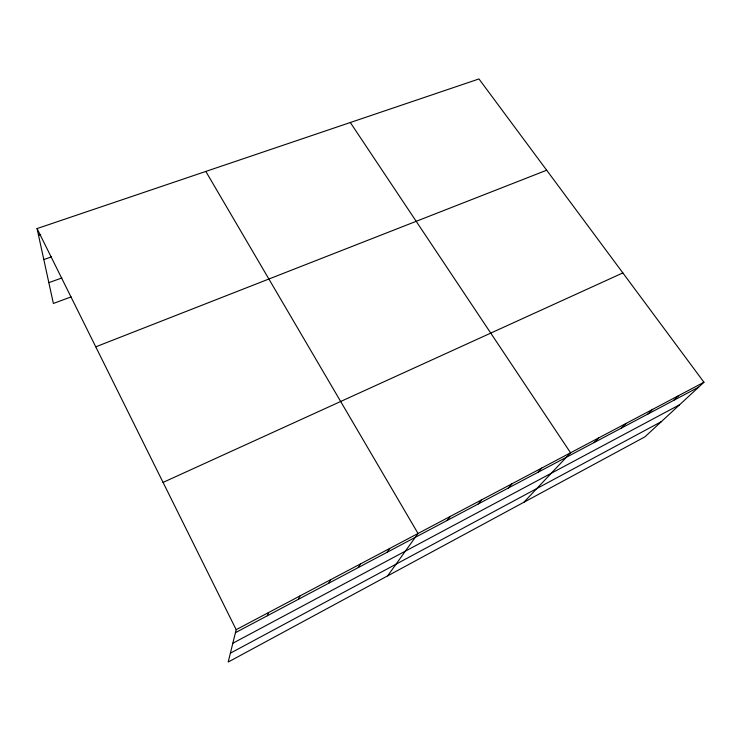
<?xml version="1.0" encoding="UTF-8"?>
<svg xmlns="http://www.w3.org/2000/svg" width="741" height="741" viewBox="0 0 741 741"><rect width="100%" height="100%" fill="white"/><g stroke="black" fill="none" stroke-linecap="round" stroke-linejoin="round"><path stroke-width="1.11" d="M37.05 228.571L236.175 629.683L228.182 662.046L644.911 436.857L703.95 382.236L478.973 78.954L37.05 228.571L53.38 303.458L71.127 296.9M267.344 615.762L268.474 612.603M298.447 599.274L299.938 595.959M328.754 583.213L330.597 579.74M358.311 567.541L360.478 563.929M387.135 552.267L389.618 548.516M387.636 575.877L418.035 533.483L205.813 171.43M447.156 520.451L450.269 516.431M478.186 504.01L481.604 499.86M508.363 488.013L512.068 483.734M537.734 472.443L541.717 468.062M523.868 502.268L570.561 452.797L350.317 122.506M594.171 442.525L598.654 437.94M621.291 428.15L626.006 423.472M647.727 414.136L652.654 409.375M673.495 400.483L678.626 395.629M230.368 653.192L661.37 421.629M232.822 643.244L679.59 404.771M236.175 629.683L703.95 382.236M235.434 632.675L698.624 387.163M163.057 482.41L622.857 272.92M95.756 346.834L546.673 170.217M48.841 282.654L61.855 277.968M43.812 259.572L51.407 256.905M38.532 235.351L40.709 234.61"/></g></svg>
